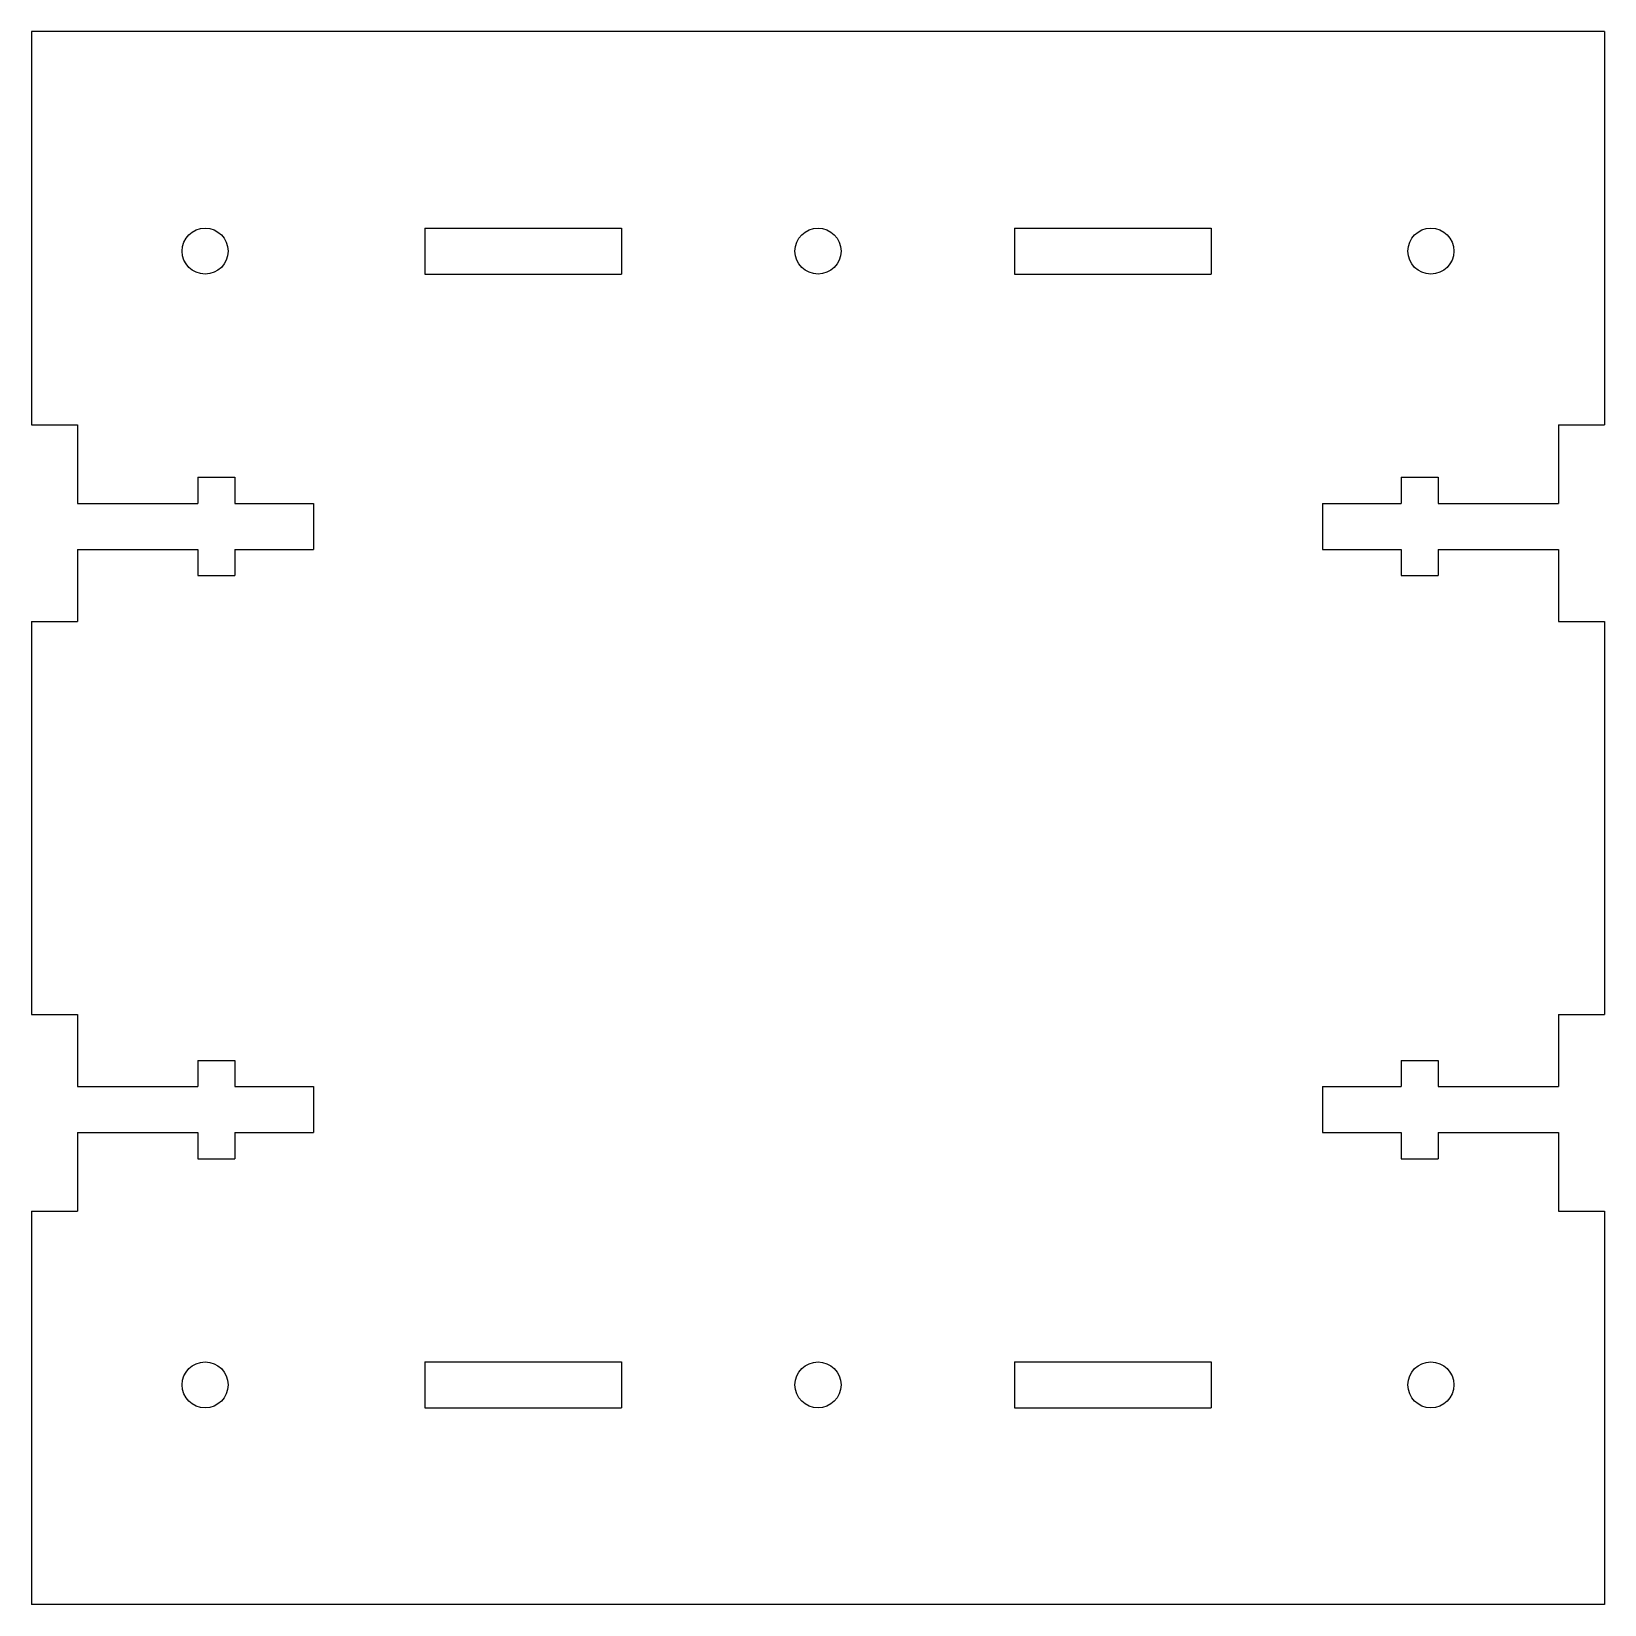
# Model space of a CAD drawing. Extents: x -2 to 2, y -2 to 2.
import ezdxf

# ---------------------------------------------------------------- set-up
doc = ezdxf.new("R2010")
doc.units = 0
doc.header["$MEASUREMENT"] = 0
doc.layers.add('MODELSKETCH_VISIBLE', color=7, linetype='CONTINUOUS')

msp = doc.modelspace()

# ---------------------------------------------------------------- linework, layer by layer
at = {"layer": 'MODELSKETCH_VISIBLE'}
for p, q in [((2, 2), (-2, 2)), ((-2, 2), (-2, 1)), ((2, 2), (2, 1)), ((-1, 1.5), (-0.5, 1.5)), ((-1, 1.5), (-1, 1.383)), ((-0.5, 1.5), (-0.5, 1.383)), ((0.5, 1.5), (1, 1.5)), ((0.5, 1.5), (0.5, 1.383)), ((1, 1.5), (1, 1.383)), ((-1, 1.383), (-0.5, 1.383)), ((0.5, 1.383), (1, 1.383)), ((-2, 1), (-1.883, 1)), ((-1.883, 1), (-1.883, 0.8)), ((1.883, 1), (1.883, 0.8)), ((1.883, 1), (2, 1)), ((-1.577, 0.8665), (-1.577, 0.8)), ((-1.577, 0.8665), (-1.483, 0.8665)), ((-1.483, 0.8665), (-1.483, 0.8)), ((1.483, 0.8665), (1.483, 0.8)), ((1.483, 0.8665), (1.577, 0.8665)), ((1.577, 0.8665), (1.577, 0.8)), ((-1.883, 0.8), (-1.577, 0.8)), ((-1.483, 0.8), (-1.283, 0.8)), ((-1.283, 0.8), (-1.283, 0.683)), ((1.283, 0.8), (1.283, 0.683)), ((1.283, 0.8), (1.483, 0.8)), ((1.577, 0.8), (1.883, 0.8)), ((-1.883, 0.683), (-1.577, 0.683)), ((-1.883, 0.683), (-1.883, 0.5)), ((-1.577, 0.683), (-1.577, 0.6165)), ((-1.483, 0.683), (-1.283, 0.683)), ((-1.483, 0.683), (-1.483, 0.6165)), ((1.283, 0.683), (1.483, 0.683)), ((1.483, 0.683), (1.483, 0.6165)), ((1.577, 0.683), (1.883, 0.683)), ((1.577, 0.683), (1.577, 0.6165)), ((1.883, 0.683), (1.883, 0.5)), ((-1.577, 0.6165), (-1.483, 0.6165)), ((1.483, 0.6165), (1.577, 0.6165)), ((-2, 0.5), (-1.883, 0.5)), ((-2, 0.5), (-2, -0.5)), ((1.883, 0.5), (2, 0.5)), ((2, 0.5), (2, -0.5)), ((-2, -0.5), (-1.883, -0.5)), ((-1.883, -0.5), (-1.883, -0.683)), ((1.883, -0.5), (1.883, -0.683)), ((1.883, -0.5), (2, -0.5)), ((-1.577, -0.6165), (-1.577, -0.683)), ((-1.577, -0.6165), (-1.483, -0.6165)), ((-1.483, -0.6165), (-1.483, -0.683)), ((1.483, -0.6165), (1.483, -0.683)), ((1.483, -0.6165), (1.577, -0.6165)), ((1.577, -0.6165), (1.577, -0.683)), ((-1.883, -0.683), (-1.577, -0.683)), ((-1.483, -0.683), (-1.283, -0.683)), ((-1.283, -0.683), (-1.283, -0.8)), ((1.283, -0.683), (1.283, -0.8)), ((1.283, -0.683), (1.483, -0.683)), ((1.577, -0.683), (1.883, -0.683)), ((-1.883, -0.8), (-1.577, -0.8)), ((-1.883, -0.8), (-1.883, -1)), ((-1.577, -0.8), (-1.577, -0.8665)), ((-1.483, -0.8), (-1.283, -0.8)), ((-1.483, -0.8), (-1.483, -0.8665)), ((1.283, -0.8), (1.483, -0.8)), ((1.483, -0.8), (1.483, -0.8665)), ((1.577, -0.8), (1.883, -0.8)), ((1.577, -0.8), (1.577, -0.8665)), ((1.883, -0.8), (1.883, -1)), ((-1.577, -0.8665), (-1.483, -0.8665)), ((1.483, -0.8665), (1.577, -0.8665)), ((-2, -1), (-1.883, -1)), ((-2, -1), (-2, -2)), ((1.883, -1), (2, -1)), ((2, -1), (2, -2)), ((-1, -1.383), (-0.5, -1.383)), ((-1, -1.383), (-1, -1.5)), ((-0.5, -1.383), (-0.5, -1.5)), ((0.5, -1.383), (1, -1.383)), ((0.5, -1.383), (0.5, -1.5)), ((1, -1.383), (1, -1.5)), ((-1, -1.5), (-0.5, -1.5)), ((0.5, -1.5), (1, -1.5)), ((2, -2), (-2, -2))]:
    msp.add_line(p, q, dxfattribs=at)
for centre in [(-1.5585, 1.4415), (0, 1.4415), (1.5585, 1.4415), (-1.5585, -1.4415), (0, -1.4415), (1.5585, -1.4415)]:
    msp.add_circle(centre, 0.0585, dxfattribs=at)

doc.saveas('drawing.dxf')
